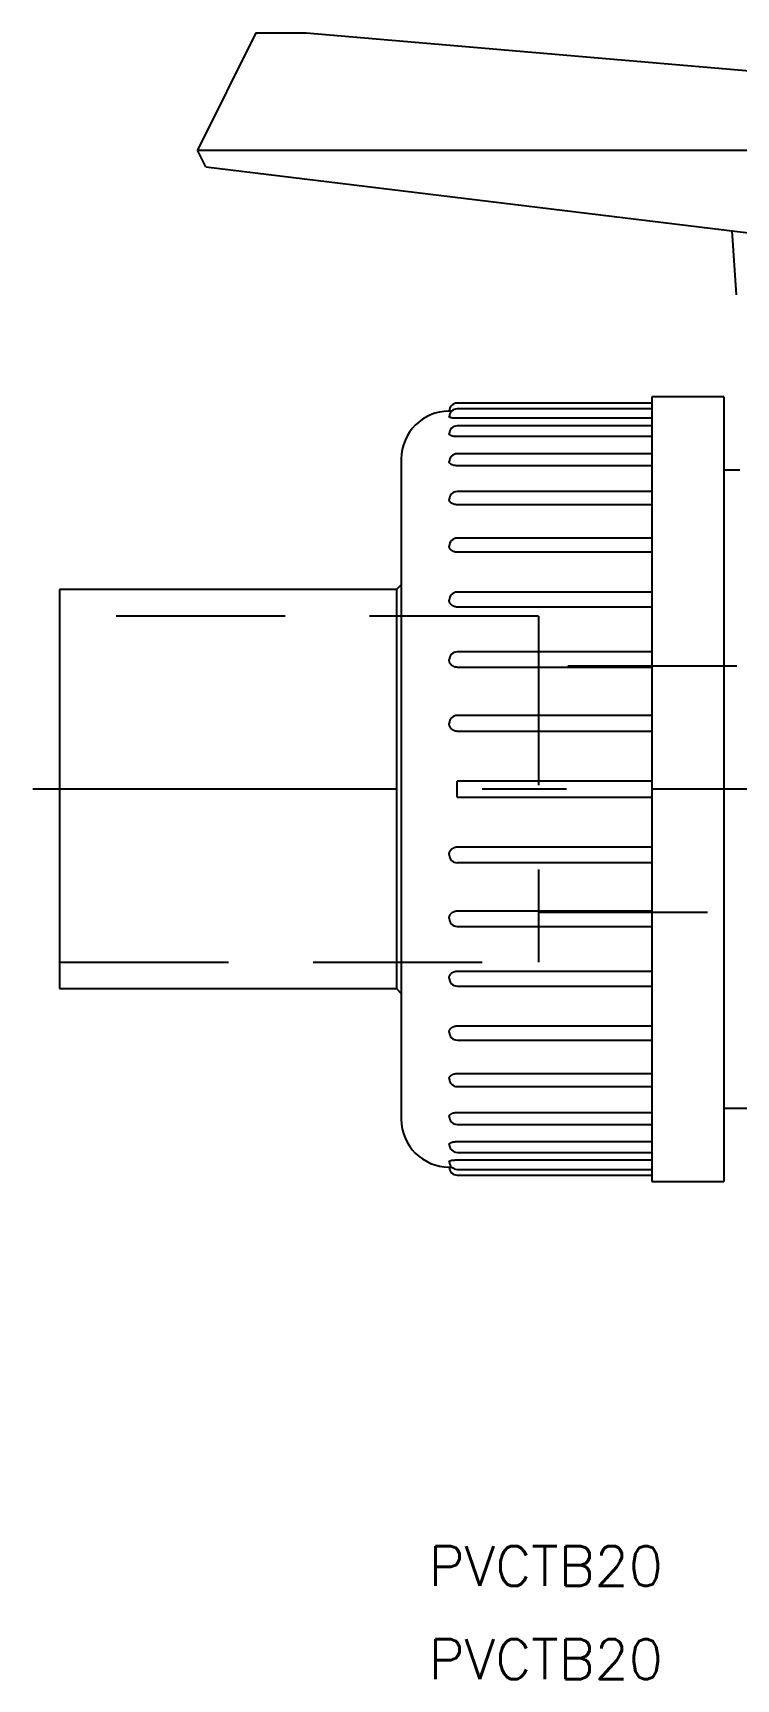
# Model space of a CAD drawing. Extents: x -191 to 31, y -67 to 62.
# Drawn here: x -190.5 to -137.7, y -66.9 to 56.9 of the extents above; entities that cross this region are included whole.
import ezdxf

# ---------------------------------------------------------------- set-up
doc = ezdxf.new("R2010")
doc.units = 0
doc.linetypes.add('CENTER', pattern=[50.8, 31.75, -6.35, 6.35, -6.35])
doc.linetypes.add('DASHED', pattern=[19.05, 12.7, -6.35])
doc.layers.get('0').update_dxf_attribs({"linetype": 'CONTINUOUS'})
doc.layers.add('CENTER', color=1, linetype='CENTER')
doc.styles.get("Standard").update_dxf_attribs({"font": 'txt.shx', "height": 3, "bigfont": 'bigfont.shx'})

msp = doc.modelspace()

# ---------------------------------------------------------------- linework, layer by layer
at = {"color": 7, "linetype": 'CONTINUOUS'}
for p, q in [((-173.74, 56.86), (-178.14, 48.05)), ((-173.74, 56.86), (-169.96, 56.86)), ((-169.96, 56.86), (-126, 53.08)), ((-178.14, 48.05), (-81.14, 48.05)), ((-177.51, 46.79), (-178.14, 48.05)), ((-177.51, 46.79), (-126, 40.53)), ((-137.98, 41.98), (-137.66, 37.17)), ((-143.99, 29.02), (-158.62, 29.02)), ((-143.99, 28.59), (-158.62, 28.59)), ((-143.99, 29.5), (-143.99, -29.5)), ((-138.59, 29.5), (-143.99, 29.5)), ((-138.59, 29.5), (-138.59, -29.5)), ((-159.21, 28.42), (-159.22, 28.42)), ((-159.22, 28.42), (-159.22, 28.42)), ((-159.22, 28.42), (-159.22, 28.42)), ((-159.22, 28.42), (-159.22, 28.42)), ((-159.22, 28.42), (-159.22, 28.42)), ((-159.22, 27.98), (-159.22, 27.99)), ((-159.21, 27.98), (-159.22, 27.98)), ((-159.22, 27.98), (-159.22, 27.98)), ((-159.2, 28.42), (-159.21, 28.42)), ((-159.21, 28.42), (-159.21, 28.42)), ((-159.21, 28.42), (-159.21, 28.42)), ((-159.21, 28.42), (-159.21, 28.42)), ((-159.21, 28.42), (-159.21, 28.42)), ((-159.21, 27.97), (-159.21, 27.98)), ((-159.2, 27.97), (-159.21, 27.97)), ((-159.19, 28.42), (-159.2, 28.42)), ((-159.2, 28.42), (-159.2, 28.42)), ((-159.2, 28.42), (-159.2, 28.42)), ((-159.2, 27.96), (-159.2, 27.97)), ((-159.19, 27.96), (-159.2, 27.96)), ((-159.18, 28.42), (-159.19, 28.42)), ((-159.19, 28.42), (-159.19, 28.42)), ((-159.18, 27.95), (-159.19, 27.96)), ((-159.17, 28.42), (-159.18, 28.42)), ((-159.18, 28.42), (-159.18, 28.42)), ((-159.17, 27.95), (-159.18, 27.95)), ((-159.16, 28.42), (-159.17, 28.42)), ((-159.17, 28.42), (-159.17, 28.42)), ((-159.16, 27.94), (-159.17, 27.95)), ((-159.15, 28.42), (-159.16, 28.42)), ((-159.16, 28.42), (-159.16, 28.42)), ((-159.15, 27.94), (-159.16, 27.94)), ((-159.14, 28.42), (-159.15, 28.42)), ((-159.13, 27.93), (-159.15, 27.94)), ((-159.13, 28.42), (-159.14, 28.42)), ((-159.14, 28.42), (-159.14, 28.42)), ((-159.12, 28.42), (-159.13, 28.42)), ((-159.12, 27.93), (-159.13, 27.93)), ((-159.11, 28.42), (-159.12, 28.42)), ((-159.12, 28.42), (-159.12, 28.42)), ((-159.1, 27.93), (-159.12, 27.93)), ((-159.1, 28.42), (-159.11, 28.42)), ((-159.09, 28.42), (-159.1, 28.42)), ((-159.09, 27.92), (-159.1, 27.93)), ((-159.08, 28.42), (-159.09, 28.42)), ((-159.07, 27.92), (-159.09, 27.92)), ((-159.07, 28.42), (-159.08, 28.42)), ((-159.08, 28.42), (-159.08, 28.42)), ((-159.06, 28.42), (-159.07, 28.42)), ((-159.05, 27.91), (-159.07, 27.92)), ((-159.05, 28.42), (-159.06, 28.42)), ((-159.04, 28.42), (-159.05, 28.42)), ((-159.03, 27.91), (-159.05, 27.91)), ((-159.01, 27.91), (-159.03, 27.91)), ((-158.99, 27.9), (-159.01, 27.91)), ((-158.97, 27.9), (-158.99, 27.9)), ((-158.95, 27.9), (-158.97, 27.9)), ((-158.93, 27.89), (-158.95, 27.9)), ((-158.9, 27.89), (-158.93, 27.89)), ((-158.88, 27.89), (-158.9, 27.89)), ((-158.85, 27.89), (-158.88, 27.89)), ((-158.83, 27.89), (-158.85, 27.89)), ((-158.8, 27.88), (-158.83, 27.89)), ((-158.78, 27.88), (-158.8, 27.88)), ((-158.75, 27.88), (-158.78, 27.88)), ((-158.72, 27.88), (-158.75, 27.88)), ((-158.7, 27.88), (-158.72, 27.88)), ((-158.67, 27.88), (-158.7, 27.88)), ((-158.64, 27.88), (-158.67, 27.88)), ((-158.62, 27.88), (-158.64, 27.88)), ((-143.99, 27.88), (-158.62, 27.88)), ((-143.99, 27.31), (-158.62, 27.31)), ((-159.22, 26.7), (-159.22, 26.71)), ((-159.22, 26.69), (-159.22, 26.7)), ((-159.21, 26.68), (-159.22, 26.69)), ((-159.21, 26.67), (-159.21, 26.68)), ((-159.2, 26.66), (-159.21, 26.67)), ((-159.2, 26.65), (-159.2, 26.66)), ((-159.19, 26.64), (-159.2, 26.65)), ((-159.18, 26.63), (-159.19, 26.64)), ((-159.17, 26.62), (-159.18, 26.63)), ((-159.16, 26.62), (-159.17, 26.62)), ((-159.15, 26.61), (-159.16, 26.62)), ((-159.13, 26.6), (-159.15, 26.61)), ((-159.12, 26.59), (-159.13, 26.6)), ((-159.1, 26.58), (-159.12, 26.59)), ((-159.09, 26.58), (-159.1, 26.58)), ((-159.07, 26.57), (-159.09, 26.58)), ((-159.05, 26.56), (-159.07, 26.57)), ((-159.03, 26.55), (-159.05, 26.56)), ((-159.01, 26.55), (-159.03, 26.55)), ((-158.99, 26.54), (-159.01, 26.55)), ((-158.97, 26.54), (-158.99, 26.54)), ((-158.95, 26.53), (-158.97, 26.54)), ((-158.93, 26.53), (-158.95, 26.53)), ((-158.9, 26.52), (-158.93, 26.53)), ((-158.88, 26.52), (-158.9, 26.52)), ((-158.85, 26.51), (-158.88, 26.52)), ((-158.83, 26.51), (-158.85, 26.51)), ((-158.8, 26.51), (-158.83, 26.51)), ((-158.78, 26.5), (-158.8, 26.51)), ((-158.75, 26.5), (-158.78, 26.5)), ((-158.72, 26.5), (-158.75, 26.5)), ((-158.7, 26.5), (-158.72, 26.5)), ((-158.67, 26.5), (-158.7, 26.5)), ((-158.64, 26.5), (-158.67, 26.5)), ((-158.62, 26.5), (-158.64, 26.5)), ((-143.99, 26.5), (-158.62, 26.5)), ((-162.82, 24.82), (-162.82, -24.82)), ((-143.99, 25.21), (-158.62, 25.21)), ((-159.22, 24.6), (-159.22, 24.61)), ((-159.22, 24.59), (-159.22, 24.6)), ((-159.21, 24.57), (-159.22, 24.59)), ((-159.21, 24.56), (-159.21, 24.57)), ((-159.2, 24.55), (-159.21, 24.56)), ((-159.2, 24.53), (-159.2, 24.55)), ((-159.19, 24.52), (-159.2, 24.53)), ((-159.18, 24.51), (-159.19, 24.52)), ((-159.17, 24.49), (-159.18, 24.51)), ((-159.16, 24.48), (-159.17, 24.49)), ((-159.15, 24.47), (-159.16, 24.48)), ((-159.13, 24.46), (-159.15, 24.47)), ((-159.12, 24.45), (-159.13, 24.46)), ((-159.1, 24.43), (-159.12, 24.45)), ((-159.09, 24.42), (-159.1, 24.43)), ((-159.07, 24.41), (-159.09, 24.42)), ((-159.05, 24.4), (-159.07, 24.41)), ((-159.03, 24.39), (-159.05, 24.4)), ((-159.01, 24.38), (-159.03, 24.39)), ((-158.99, 24.37), (-159.01, 24.38)), ((-158.97, 24.37), (-158.99, 24.37)), ((-158.95, 24.36), (-158.97, 24.37)), ((-158.93, 24.35), (-158.95, 24.36)), ((-158.9, 24.34), (-158.93, 24.35)), ((-158.88, 24.34), (-158.9, 24.34)), ((-158.85, 24.33), (-158.88, 24.34)), ((-158.83, 24.33), (-158.85, 24.33)), ((-158.8, 24.32), (-158.83, 24.33)), ((-158.78, 24.32), (-158.8, 24.32)), ((-158.75, 24.32), (-158.78, 24.32)), ((-158.72, 24.31), (-158.75, 24.32)), ((-158.7, 24.31), (-158.72, 24.31)), ((-158.67, 24.31), (-158.7, 24.31)), ((-158.64, 24.31), (-158.67, 24.31)), ((-158.62, 24.31), (-158.64, 24.31)), ((-143.99, 24.31), (-158.62, 24.31)), ((-137.39, 23.98), (-138.59, 23.98)), ((-143.99, 22.37), (-158.62, 22.37)), ((-159.22, 21.75), (-159.22, 21.77)), ((-159.22, 21.74), (-159.22, 21.75)), ((-159.21, 21.72), (-159.22, 21.74)), ((-159.21, 21.7), (-159.21, 21.72)), ((-159.2, 21.69), (-159.21, 21.7)), ((-159.2, 21.67), (-159.2, 21.69)), ((-159.19, 21.65), (-159.2, 21.67)), ((-159.18, 21.63), (-159.19, 21.65)), ((-159.17, 21.62), (-159.18, 21.63)), ((-159.16, 21.6), (-159.17, 21.62)), ((-159.15, 21.59), (-159.16, 21.6)), ((-159.13, 21.57), (-159.15, 21.59)), ((-159.12, 21.56), (-159.13, 21.57)), ((-159.1, 21.54), (-159.12, 21.56)), ((-159.09, 21.53), (-159.1, 21.54)), ((-159.07, 21.51), (-159.09, 21.53)), ((-159.05, 21.5), (-159.07, 21.51)), ((-159.03, 21.49), (-159.05, 21.5)), ((-159.01, 21.48), (-159.03, 21.49)), ((-158.99, 21.47), (-159.01, 21.48)), ((-158.97, 21.46), (-158.99, 21.47)), ((-158.95, 21.45), (-158.97, 21.46)), ((-158.93, 21.44), (-158.95, 21.45)), ((-158.9, 21.43), (-158.93, 21.44)), ((-158.88, 21.42), (-158.9, 21.43)), ((-158.85, 21.41), (-158.88, 21.42)), ((-158.83, 21.41), (-158.85, 21.41)), ((-158.8, 21.4), (-158.83, 21.41)), ((-158.78, 21.4), (-158.8, 21.4)), ((-158.75, 21.39), (-158.78, 21.4)), ((-158.72, 21.39), (-158.75, 21.39)), ((-158.7, 21.38), (-158.72, 21.39)), ((-158.67, 21.38), (-158.7, 21.38)), ((-158.64, 21.38), (-158.67, 21.38)), ((-158.62, 21.38), (-158.64, 21.38)), ((-143.99, 21.38), (-158.62, 21.38)), ((-143.99, 18.87), (-158.62, 18.87)), ((-159.22, 18.25), (-159.22, 18.27)), ((-159.22, 18.23), (-159.22, 18.25)), ((-159.21, 18.21), (-159.22, 18.23)), ((-159.21, 18.19), (-159.21, 18.21)), ((-159.2, 18.17), (-159.21, 18.19)), ((-159.2, 18.15), (-159.2, 18.17)), ((-159.19, 18.13), (-159.2, 18.15)), ((-159.18, 18.11), (-159.19, 18.13)), ((-159.17, 18.09), (-159.18, 18.11)), ((-159.16, 18.07), (-159.17, 18.09)), ((-159.15, 18.05), (-159.16, 18.07)), ((-159.13, 18.03), (-159.15, 18.05)), ((-159.12, 18.01), (-159.13, 18.03)), ((-159.1, 18), (-159.12, 18.01)), ((-159.09, 17.98), (-159.1, 18)), ((-159.07, 17.96), (-159.09, 17.98)), ((-159.05, 17.95), (-159.07, 17.96)), ((-159.03, 17.93), (-159.05, 17.95)), ((-159.01, 17.92), (-159.03, 17.93)), ((-158.99, 17.91), (-159.01, 17.92)), ((-158.97, 17.89), (-158.99, 17.91)), ((-158.95, 17.88), (-158.97, 17.89)), ((-158.93, 17.87), (-158.95, 17.88)), ((-158.9, 17.86), (-158.93, 17.87)), ((-158.88, 17.85), (-158.9, 17.86)), ((-158.85, 17.84), (-158.88, 17.85)), ((-158.83, 17.83), (-158.85, 17.84)), ((-158.8, 17.83), (-158.83, 17.83)), ((-158.78, 17.82), (-158.8, 17.83)), ((-158.75, 17.82), (-158.78, 17.82)), ((-158.72, 17.81), (-158.75, 17.82)), ((-158.7, 17.81), (-158.72, 17.81)), ((-158.67, 17.81), (-158.7, 17.81)), ((-158.64, 17.81), (-158.67, 17.81)), ((-158.62, 17.81), (-158.64, 17.81)), ((-143.99, 17.81), (-158.62, 17.81)), ((-188.5, 15), (-188.5, -15)), ((-163.17, 15), (-188.5, 15)), ((-162.82, 15.36), (-163.17, 15)), ((-163.17, 15), (-163.17, -15)), ((-159.22, 14.19), (-159.22, 14.21)), ((-159.22, 14.16), (-159.22, 14.19)), ((-159.21, 14.14), (-159.22, 14.16)), ((-159.21, 14.12), (-159.21, 14.14)), ((-159.2, 14.09), (-159.21, 14.12)), ((-159.2, 14.07), (-159.2, 14.09)), ((-159.19, 14.05), (-159.2, 14.07)), ((-159.18, 14.03), (-159.19, 14.05)), ((-159.17, 14), (-159.18, 14.03)), ((-159.16, 13.98), (-159.17, 14)), ((-159.15, 13.96), (-159.16, 13.98)), ((-159.13, 13.94), (-159.15, 13.96)), ((-159.12, 13.92), (-159.13, 13.94)), ((-159.1, 13.9), (-159.12, 13.92)), ((-159.09, 13.88), (-159.1, 13.9)), ((-159.07, 13.87), (-159.09, 13.88)), ((-159.05, 13.85), (-159.07, 13.87)), ((-159.03, 13.83), (-159.05, 13.85)), ((-159.01, 13.82), (-159.03, 13.83)), ((-158.99, 13.8), (-159.01, 13.82)), ((-158.97, 13.79), (-158.99, 13.8)), ((-158.95, 13.77), (-158.97, 13.79)), ((-158.93, 13.76), (-158.95, 13.77)), ((-158.9, 13.75), (-158.93, 13.76)), ((-158.88, 13.74), (-158.9, 13.75)), ((-158.85, 13.73), (-158.88, 13.74)), ((-158.83, 13.72), (-158.85, 13.73)), ((-158.8, 13.71), (-158.83, 13.72)), ((-158.78, 13.71), (-158.8, 13.71)), ((-158.75, 13.7), (-158.78, 13.71)), ((-158.72, 13.7), (-158.75, 13.7)), ((-158.7, 13.69), (-158.72, 13.7)), ((-158.67, 13.69), (-158.7, 13.69)), ((-158.64, 13.69), (-158.67, 13.69)), ((-158.62, 13.69), (-158.64, 13.69)), ((-143.99, 14.81), (-158.62, 14.81)), ((-143.99, 13.69), (-158.62, 13.69)), ((-143.99, 10.32), (-158.62, 10.32)), ((-159.22, 9.7), (-159.22, 9.72)), ((-159.22, 9.67), (-159.22, 9.7)), ((-159.21, 9.65), (-159.22, 9.67)), ((-159.21, 9.62), (-159.21, 9.65)), ((-159.2, 9.6), (-159.21, 9.62)), ((-159.2, 9.57), (-159.2, 9.6)), ((-159.19, 9.54), (-159.2, 9.57)), ((-159.18, 9.52), (-159.19, 9.54)), ((-159.17, 9.5), (-159.18, 9.52)), ((-159.16, 9.47), (-159.17, 9.5)), ((-159.15, 9.45), (-159.16, 9.47)), ((-159.13, 9.43), (-159.15, 9.45)), ((-159.12, 9.41), (-159.13, 9.43)), ((-159.1, 9.39), (-159.12, 9.41)), ((-159.09, 9.37), (-159.1, 9.39)), ((-159.07, 9.35), (-159.09, 9.37)), ((-159.05, 9.33), (-159.07, 9.35)), ((-159.03, 9.31), (-159.05, 9.33)), ((-159.01, 9.29), (-159.03, 9.31)), ((-158.99, 9.28), (-159.01, 9.29)), ((-158.97, 9.26), (-158.99, 9.28)), ((-158.95, 9.25), (-158.97, 9.26)), ((-158.93, 9.24), (-158.95, 9.25)), ((-158.9, 9.22), (-158.93, 9.24)), ((-158.88, 9.21), (-158.9, 9.22)), ((-158.85, 9.2), (-158.88, 9.21)), ((-158.83, 9.19), (-158.85, 9.2)), ((-158.8, 9.18), (-158.83, 9.19)), ((-158.78, 9.17), (-158.8, 9.18)), ((-158.75, 9.17), (-158.78, 9.17)), ((-158.72, 9.16), (-158.75, 9.17)), ((-158.7, 9.16), (-158.72, 9.16)), ((-158.67, 9.16), (-158.7, 9.16)), ((-158.64, 9.16), (-158.67, 9.16)), ((-158.62, 9.15), (-158.64, 9.16)), ((-143.99, 9.15), (-158.62, 9.15)), ((-143.99, 5.53), (-158.62, 5.53)), ((-159.22, 4.91), (-159.22, 4.94)), ((-159.22, 4.88), (-159.22, 4.91)), ((-159.21, 4.86), (-159.22, 4.88)), ((-159.21, 4.83), (-159.21, 4.86)), ((-159.2, 4.8), (-159.21, 4.83)), ((-159.2, 4.78), (-159.2, 4.8)), ((-159.19, 4.75), (-159.2, 4.78)), ((-159.18, 4.73), (-159.19, 4.75)), ((-159.17, 4.7), (-159.18, 4.73)), ((-159.16, 4.68), (-159.17, 4.7)), ((-159.15, 4.65), (-159.16, 4.68)), ((-159.13, 4.63), (-159.15, 4.65)), ((-159.12, 4.61), (-159.13, 4.63)), ((-159.1, 4.59), (-159.12, 4.61)), ((-159.09, 4.57), (-159.1, 4.59)), ((-159.07, 4.54), (-159.09, 4.57)), ((-159.05, 4.52), (-159.07, 4.54)), ((-159.03, 4.51), (-159.05, 4.52)), ((-159.01, 4.49), (-159.03, 4.51)), ((-158.99, 4.47), (-159.01, 4.49)), ((-158.97, 4.46), (-158.99, 4.47)), ((-158.95, 4.44), (-158.97, 4.46)), ((-158.93, 4.43), (-158.95, 4.44)), ((-158.9, 4.41), (-158.93, 4.43)), ((-158.88, 4.4), (-158.9, 4.41)), ((-158.85, 4.39), (-158.88, 4.4)), ((-158.83, 4.38), (-158.85, 4.39)), ((-158.8, 4.37), (-158.83, 4.38)), ((-158.78, 4.36), (-158.8, 4.37)), ((-158.75, 4.36), (-158.78, 4.36)), ((-158.72, 4.35), (-158.75, 4.36)), ((-158.7, 4.35), (-158.72, 4.35)), ((-158.67, 4.35), (-158.7, 4.35)), ((-158.64, 4.34), (-158.67, 4.35)), ((-158.62, 4.34), (-158.64, 4.34)), ((-143.99, 4.34), (-158.62, 4.34)), ((-143.99, 0.6), (-158.62, 0.6)), ((-158.62, -0.6), (-158.62, 0.6)), ((-158.62, -0.6), (-143.99, -0.6)), ((-159.22, -4.88), (-159.21, -4.86)), ((-159.22, -4.91), (-159.22, -4.88)), ((-159.22, -4.94), (-159.22, -4.91)), ((-159.21, -4.83), (-159.2, -4.8)), ((-159.21, -4.86), (-159.21, -4.83)), ((-159.2, -4.78), (-159.19, -4.75)), ((-159.2, -4.8), (-159.2, -4.78)), ((-159.19, -4.75), (-159.18, -4.73)), ((-159.18, -4.73), (-159.17, -4.7)), ((-159.17, -4.7), (-159.16, -4.68)), ((-159.16, -4.68), (-159.15, -4.65)), ((-159.15, -4.65), (-159.13, -4.63)), ((-159.13, -4.63), (-159.12, -4.61)), ((-159.12, -4.61), (-159.1, -4.59)), ((-159.1, -4.59), (-159.09, -4.57)), ((-159.09, -4.57), (-159.07, -4.54)), ((-159.07, -4.54), (-159.05, -4.52)), ((-159.05, -4.52), (-159.03, -4.51)), ((-159.03, -4.51), (-159.01, -4.49)), ((-159.01, -4.49), (-158.99, -4.47)), ((-158.99, -4.47), (-158.97, -4.46)), ((-158.97, -4.46), (-158.95, -4.44)), ((-158.95, -4.44), (-158.93, -4.43)), ((-158.93, -4.43), (-158.9, -4.41)), ((-158.9, -4.41), (-158.88, -4.4)), ((-158.88, -4.4), (-158.85, -4.39)), ((-158.85, -4.39), (-158.83, -4.38)), ((-158.83, -4.38), (-158.8, -4.37)), ((-158.8, -4.37), (-158.78, -4.36)), ((-158.78, -4.36), (-158.75, -4.36)), ((-158.75, -4.36), (-158.72, -4.35)), ((-158.72, -4.35), (-158.7, -4.35)), ((-158.7, -4.35), (-158.67, -4.35)), ((-158.67, -4.35), (-158.64, -4.34)), ((-158.64, -4.34), (-158.62, -4.34)), ((-158.62, -4.34), (-143.99, -4.34)), ((-158.62, -5.53), (-143.99, -5.53)), ((-159.22, -9.67), (-159.21, -9.65)), ((-159.22, -9.7), (-159.22, -9.67)), ((-159.22, -9.72), (-159.22, -9.7)), ((-159.21, -9.62), (-159.2, -9.6)), ((-159.21, -9.65), (-159.21, -9.62)), ((-159.2, -9.57), (-159.19, -9.54)), ((-159.2, -9.6), (-159.2, -9.57)), ((-159.19, -9.54), (-159.18, -9.52)), ((-159.18, -9.52), (-159.17, -9.5)), ((-159.17, -9.5), (-159.16, -9.47)), ((-159.16, -9.47), (-159.15, -9.45)), ((-159.15, -9.45), (-159.13, -9.43)), ((-159.13, -9.43), (-159.12, -9.41)), ((-159.12, -9.41), (-159.1, -9.39)), ((-159.1, -9.39), (-159.09, -9.37)), ((-159.09, -9.37), (-159.07, -9.35)), ((-159.07, -9.35), (-159.05, -9.33)), ((-159.05, -9.33), (-159.03, -9.31)), ((-159.03, -9.31), (-159.01, -9.29)), ((-159.01, -9.29), (-158.99, -9.28)), ((-158.99, -9.28), (-158.97, -9.26)), ((-158.97, -9.26), (-158.95, -9.25)), ((-158.95, -9.25), (-158.93, -9.24)), ((-158.93, -9.24), (-158.9, -9.22)), ((-158.9, -9.22), (-158.88, -9.21)), ((-158.88, -9.21), (-158.85, -9.2)), ((-158.85, -9.2), (-158.83, -9.19)), ((-158.83, -9.19), (-158.8, -9.18)), ((-158.8, -9.18), (-158.78, -9.17)), ((-158.78, -9.17), (-158.75, -9.17)), ((-158.75, -9.17), (-158.72, -9.16)), ((-158.72, -9.16), (-158.7, -9.16)), ((-158.7, -9.16), (-158.67, -9.16)), ((-158.67, -9.16), (-158.64, -9.16)), ((-158.64, -9.16), (-158.62, -9.15)), ((-158.62, -9.15), (-143.99, -9.15)), ((-158.62, -10.32), (-143.99, -10.32)), ((-159.22, -14.16), (-159.21, -14.14)), ((-159.22, -14.19), (-159.22, -14.16)), ((-159.22, -14.21), (-159.22, -14.19)), ((-159.21, -14.12), (-159.2, -14.09)), ((-159.21, -14.14), (-159.21, -14.12)), ((-159.2, -14.07), (-159.19, -14.05)), ((-159.2, -14.09), (-159.2, -14.07)), ((-159.19, -14.05), (-159.18, -14.03)), ((-159.18, -14.03), (-159.17, -14)), ((-159.17, -14), (-159.16, -13.98)), ((-159.16, -13.98), (-159.15, -13.96)), ((-159.15, -13.96), (-159.13, -13.94)), ((-159.13, -13.94), (-159.12, -13.92)), ((-159.12, -13.92), (-159.1, -13.9)), ((-159.1, -13.9), (-159.09, -13.88)), ((-159.09, -13.88), (-159.07, -13.87)), ((-159.07, -13.87), (-159.05, -13.85)), ((-159.05, -13.85), (-159.03, -13.83)), ((-159.03, -13.83), (-159.01, -13.82)), ((-159.01, -13.82), (-158.99, -13.8)), ((-158.99, -13.8), (-158.97, -13.79)), ((-158.97, -13.79), (-158.95, -13.77)), ((-158.95, -13.77), (-158.93, -13.76)), ((-158.93, -13.76), (-158.9, -13.75)), ((-158.9, -13.75), (-158.88, -13.74)), ((-158.88, -13.74), (-158.85, -13.73)), ((-158.85, -13.73), (-158.83, -13.72)), ((-158.83, -13.72), (-158.8, -13.71)), ((-158.8, -13.71), (-158.78, -13.71)), ((-158.78, -13.71), (-158.75, -13.7)), ((-158.75, -13.7), (-158.72, -13.7)), ((-158.72, -13.7), (-158.7, -13.69)), ((-158.7, -13.69), (-158.67, -13.69)), ((-158.67, -13.69), (-158.64, -13.69)), ((-158.64, -13.69), (-158.62, -13.69)), ((-158.62, -13.69), (-143.99, -13.69)), ((-158.62, -14.81), (-143.99, -14.81)), ((-188.5, -15), (-163.17, -15)), ((-163.17, -15), (-162.82, -15.36)), ((-159.22, -18.23), (-159.21, -18.21)), ((-159.22, -18.25), (-159.22, -18.23)), ((-159.22, -18.27), (-159.22, -18.25)), ((-159.21, -18.19), (-159.2, -18.17)), ((-159.21, -18.21), (-159.21, -18.19)), ((-159.2, -18.15), (-159.19, -18.13)), ((-159.2, -18.17), (-159.2, -18.15)), ((-159.19, -18.13), (-159.18, -18.11)), ((-159.18, -18.11), (-159.17, -18.09)), ((-159.17, -18.09), (-159.16, -18.07)), ((-159.16, -18.07), (-159.15, -18.05)), ((-159.15, -18.05), (-159.13, -18.03)), ((-159.13, -18.03), (-159.12, -18.01)), ((-159.12, -18.01), (-159.1, -18)), ((-159.1, -18), (-159.09, -17.98)), ((-159.09, -17.98), (-159.07, -17.96)), ((-159.07, -17.96), (-159.05, -17.95)), ((-159.05, -17.95), (-159.03, -17.93)), ((-159.03, -17.93), (-159.01, -17.92)), ((-159.01, -17.92), (-158.99, -17.91)), ((-158.99, -17.91), (-158.97, -17.89)), ((-158.97, -17.89), (-158.95, -17.88)), ((-158.95, -17.88), (-158.93, -17.87)), ((-158.93, -17.87), (-158.9, -17.86)), ((-158.9, -17.86), (-158.88, -17.85)), ((-158.88, -17.85), (-158.85, -17.84)), ((-158.85, -17.84), (-158.83, -17.83)), ((-158.83, -17.83), (-158.8, -17.83)), ((-158.8, -17.83), (-158.78, -17.82)), ((-158.78, -17.82), (-158.75, -17.82)), ((-158.75, -17.82), (-158.72, -17.81)), ((-158.72, -17.81), (-158.7, -17.81)), ((-158.7, -17.81), (-158.67, -17.81)), ((-158.67, -17.81), (-158.64, -17.81)), ((-158.64, -17.81), (-158.62, -17.81)), ((-158.62, -17.81), (-143.99, -17.81)), ((-158.62, -18.87), (-143.99, -18.87)), ((-159.22, -21.74), (-159.21, -21.72)), ((-159.22, -21.75), (-159.22, -21.74)), ((-159.22, -21.77), (-159.22, -21.75)), ((-159.21, -21.7), (-159.2, -21.69)), ((-159.21, -21.72), (-159.21, -21.7)), ((-159.2, -21.67), (-159.19, -21.65)), ((-159.2, -21.69), (-159.2, -21.67)), ((-159.19, -21.65), (-159.18, -21.63)), ((-159.18, -21.63), (-159.17, -21.62)), ((-159.17, -21.62), (-159.16, -21.6)), ((-159.16, -21.6), (-159.15, -21.59)), ((-159.15, -21.59), (-159.13, -21.57)), ((-159.13, -21.57), (-159.12, -21.56)), ((-159.12, -21.56), (-159.1, -21.54)), ((-159.1, -21.54), (-159.09, -21.53)), ((-159.09, -21.53), (-159.07, -21.51)), ((-159.07, -21.51), (-159.05, -21.5)), ((-159.05, -21.5), (-159.03, -21.49)), ((-159.03, -21.49), (-159.01, -21.48)), ((-159.01, -21.48), (-158.99, -21.47)), ((-158.99, -21.47), (-158.97, -21.46)), ((-158.97, -21.46), (-158.95, -21.45)), ((-158.95, -21.45), (-158.93, -21.44)), ((-158.93, -21.44), (-158.9, -21.43)), ((-158.9, -21.43), (-158.88, -21.42)), ((-158.88, -21.42), (-158.85, -21.41)), ((-158.85, -21.41), (-158.83, -21.41)), ((-158.83, -21.41), (-158.8, -21.4)), ((-158.8, -21.4), (-158.78, -21.4)), ((-158.78, -21.4), (-158.75, -21.39)), ((-158.75, -21.39), (-158.72, -21.39)), ((-158.72, -21.39), (-158.7, -21.38)), ((-158.7, -21.38), (-158.67, -21.38)), ((-158.67, -21.38), (-158.64, -21.38)), ((-158.64, -21.38), (-158.62, -21.38)), ((-158.62, -21.38), (-143.99, -21.38)), ((-158.62, -22.37), (-143.99, -22.37)), ((-159.22, -24.59), (-159.21, -24.57)), ((-159.22, -24.6), (-159.22, -24.59)), ((-159.22, -24.61), (-159.22, -24.6)), ((-159.21, -24.56), (-159.2, -24.55)), ((-159.21, -24.57), (-159.21, -24.56)), ((-159.2, -24.53), (-159.19, -24.52)), ((-159.2, -24.55), (-159.2, -24.53)), ((-159.19, -24.52), (-159.18, -24.51)), ((-159.18, -24.51), (-159.17, -24.49)), ((-159.17, -24.49), (-159.16, -24.48)), ((-159.16, -24.48), (-159.15, -24.47)), ((-159.15, -24.47), (-159.13, -24.46)), ((-159.13, -24.46), (-159.12, -24.45)), ((-159.12, -24.45), (-159.1, -24.43)), ((-159.1, -24.43), (-159.09, -24.42)), ((-159.09, -24.42), (-159.07, -24.41)), ((-159.07, -24.41), (-159.05, -24.4)), ((-159.05, -24.4), (-159.03, -24.39)), ((-159.03, -24.39), (-159.01, -24.38)), ((-159.01, -24.38), (-158.99, -24.37)), ((-158.99, -24.37), (-158.97, -24.37)), ((-158.97, -24.37), (-158.95, -24.36)), ((-158.95, -24.36), (-158.93, -24.35)), ((-158.93, -24.35), (-158.9, -24.34)), ((-158.9, -24.34), (-158.88, -24.34)), ((-158.88, -24.34), (-158.85, -24.33)), ((-158.85, -24.33), (-158.83, -24.33)), ((-158.83, -24.33), (-158.8, -24.32)), ((-158.8, -24.32), (-158.78, -24.32)), ((-158.78, -24.32), (-158.75, -24.32)), ((-158.75, -24.32), (-158.72, -24.31)), ((-158.72, -24.31), (-158.7, -24.31)), ((-158.7, -24.31), (-158.67, -24.31)), ((-158.67, -24.31), (-158.64, -24.31)), ((-158.64, -24.31), (-158.62, -24.31)), ((-158.62, -24.31), (-143.99, -24.31)), ((-138.59, -23.98), (-113.41, -23.98)), ((-158.62, -25.21), (-143.99, -25.21)), ((-159.22, -26.69), (-159.21, -26.68)), ((-159.22, -26.7), (-159.22, -26.69)), ((-159.22, -26.71), (-159.22, -26.7)), ((-159.21, -26.67), (-159.2, -26.66)), ((-159.21, -26.68), (-159.21, -26.67)), ((-159.2, -26.65), (-159.19, -26.64)), ((-159.2, -26.66), (-159.2, -26.65)), ((-159.19, -26.64), (-159.18, -26.63)), ((-159.18, -26.63), (-159.17, -26.62)), ((-159.17, -26.62), (-159.16, -26.62)), ((-159.16, -26.62), (-159.15, -26.61)), ((-159.15, -26.61), (-159.13, -26.6)), ((-159.13, -26.6), (-159.12, -26.59)), ((-159.12, -26.59), (-159.1, -26.58)), ((-159.1, -26.58), (-159.09, -26.58)), ((-159.09, -26.58), (-159.07, -26.57)), ((-159.07, -26.57), (-159.05, -26.56)), ((-159.05, -26.56), (-159.03, -26.55)), ((-159.03, -26.55), (-159.01, -26.55)), ((-159.01, -26.55), (-158.99, -26.54)), ((-158.99, -26.54), (-158.97, -26.54)), ((-158.97, -26.54), (-158.95, -26.53)), ((-158.95, -26.53), (-158.93, -26.53)), ((-158.93, -26.53), (-158.9, -26.52)), ((-158.9, -26.52), (-158.88, -26.52)), ((-158.88, -26.52), (-158.85, -26.51)), ((-158.85, -26.51), (-158.83, -26.51)), ((-158.83, -26.51), (-158.8, -26.51)), ((-158.8, -26.51), (-158.78, -26.5)), ((-158.78, -26.5), (-158.75, -26.5)), ((-158.75, -26.5), (-158.72, -26.5)), ((-158.72, -26.5), (-158.7, -26.5)), ((-158.7, -26.5), (-158.67, -26.5)), ((-158.67, -26.5), (-158.64, -26.5)), ((-158.64, -26.5), (-158.62, -26.5)), ((-158.62, -26.5), (-143.99, -26.5)), ((-159.22, -27.99), (-159.22, -27.98)), ((-159.22, -27.98), (-159.22, -27.98)), ((-159.22, -27.98), (-159.21, -27.98)), ((-159.22, -28.42), (-159.22, -28.42)), ((-159.22, -28.42), (-159.22, -28.42)), ((-159.22, -28.42), (-159.22, -28.42)), ((-159.22, -28.42), (-159.22, -28.42)), ((-159.22, -28.42), (-159.21, -28.42)), ((-159.21, -27.98), (-159.21, -27.97)), ((-159.21, -27.97), (-159.2, -27.97)), ((-159.21, -28.42), (-159.21, -28.42)), ((-159.21, -28.42), (-159.21, -28.42)), ((-159.21, -28.42), (-159.21, -28.42)), ((-159.21, -28.42), (-159.21, -28.42)), ((-159.21, -28.42), (-159.2, -28.42)), ((-159.2, -27.97), (-159.2, -27.96)), ((-159.2, -27.96), (-159.19, -27.96)), ((-159.2, -28.42), (-159.2, -28.42)), ((-159.2, -28.42), (-159.2, -28.42)), ((-159.2, -28.42), (-159.19, -28.42)), ((-159.19, -27.96), (-159.18, -27.95)), ((-159.19, -28.42), (-159.19, -28.42)), ((-159.19, -28.42), (-159.18, -28.42)), ((-159.18, -27.95), (-159.17, -27.95)), ((-159.18, -28.42), (-159.18, -28.42)), ((-159.18, -28.42), (-159.17, -28.42)), ((-159.17, -27.95), (-159.16, -27.94)), ((-159.17, -28.42), (-159.17, -28.42)), ((-159.17, -28.42), (-159.16, -28.42)), ((-159.16, -27.94), (-159.15, -27.94)), ((-159.16, -28.42), (-159.16, -28.42)), ((-159.16, -28.42), (-159.15, -28.42)), ((-159.15, -27.94), (-159.13, -27.93)), ((-159.15, -28.42), (-159.14, -28.42)), ((-159.14, -28.42), (-159.14, -28.42)), ((-159.14, -28.42), (-159.13, -28.42)), ((-159.13, -27.93), (-159.12, -27.93)), ((-159.13, -28.42), (-159.12, -28.42)), ((-159.12, -27.93), (-159.1, -27.93)), ((-159.12, -28.42), (-159.12, -28.42)), ((-159.12, -28.42), (-159.11, -28.42)), ((-159.11, -28.42), (-159.1, -28.42)), ((-159.1, -27.93), (-159.09, -27.92)), ((-159.1, -28.42), (-159.09, -28.42)), ((-159.09, -27.92), (-159.07, -27.92)), ((-159.09, -28.42), (-159.08, -28.42)), ((-159.08, -28.42), (-159.08, -28.42)), ((-159.08, -28.42), (-159.07, -28.42)), ((-159.07, -27.92), (-159.05, -27.91)), ((-159.07, -28.42), (-159.06, -28.42)), ((-159.06, -28.42), (-159.05, -28.42)), ((-159.05, -27.91), (-159.03, -27.91)), ((-159.05, -28.42), (-159.04, -28.42)), ((-159.03, -27.91), (-159.01, -27.91)), ((-159.01, -27.91), (-158.99, -27.9)), ((-158.99, -27.9), (-158.97, -27.9)), ((-158.97, -27.9), (-158.95, -27.9)), ((-158.95, -27.9), (-158.93, -27.89)), ((-158.93, -27.89), (-158.9, -27.89)), ((-158.9, -27.89), (-158.88, -27.89)), ((-158.88, -27.89), (-158.85, -27.89)), ((-158.85, -27.89), (-158.83, -27.89)), ((-158.83, -27.89), (-158.8, -27.88)), ((-158.8, -27.88), (-158.78, -27.88)), ((-158.78, -27.88), (-158.75, -27.88)), ((-158.75, -27.88), (-158.72, -27.88)), ((-158.72, -27.88), (-158.7, -27.88)), ((-158.7, -27.88), (-158.67, -27.88)), ((-158.67, -27.88), (-158.64, -27.88)), ((-158.64, -27.88), (-158.62, -27.88)), ((-158.62, -27.31), (-143.99, -27.31)), ((-158.62, -27.88), (-143.99, -27.88)), ((-158.62, -28.59), (-143.99, -28.59)), ((-158.62, -29.02), (-143.99, -29.02)), ((-143.99, -29.5), (-138.59, -29.5))]:
    msp.add_line(p, q, dxfattribs=at)
at = {"color": 3, "linetype": 'DASHED'}
for p, q in [((-152.5, 13), (-188.5, 13)), ((-152.5, 13), (-152.5, -13)), ((-99.5, 9.25), (-152.5, 9.25)), ((-152.5, -9.26), (-99.5, -9.26)), ((-188.5, -13), (-152.5, -13))]:
    msp.add_line(p, q, dxfattribs=at)
at = {"color": 7, "linetype": 'CONTINUOUS'}
for centre, radius, start, end in [((-158.62, 28.42), 0.6, 90, 180), ((-158.62, 27.99), 0.6, 90, 180), ((-159.22, 24.82), 3.6, 90, 180), ((-158.62, 26.71), 0.6, 90, 180), ((-158.62, 24.61), 0.6, 90, 180), ((-158.62, 21.77), 0.6, 90, 180), ((-158.62, 18.27), 0.6, 90, 180), ((-158.62, 14.21), 0.6, 90, 180), ((-158.62, 9.72), 0.6, 90, 180), ((-158.62, 4.94), 0.6, 90, 180), ((-158.62, -4.94), 0.6, 180, 270), ((-158.62, -9.72), 0.6, 180, 270), ((-158.62, -14.21), 0.6, 180, 270), ((-158.62, -18.27), 0.6, 180, 270), ((-158.62, -21.77), 0.6, 180, 270), ((-158.62, -24.61), 0.6, 180, 270), ((-159.22, -24.82), 3.6, 180, 270), ((-158.62, -26.71), 0.6, 180, 270), ((-158.62, -27.99), 0.6, 180, 270), ((-158.62, -28.42), 0.6, 180, 270)]:
    msp.add_arc(centre, radius, start, end, dxfattribs=at)
at = {"layer": 'CENTER', "color": 1, "linetype": 'CENTER'}
msp.add_line((-61.5, 0), (-190.5, 0), dxfattribs=at)

# ---------------------------------------------------------------- texts
at = {"color": 7, "linetype": 'CONTINUOUS'}
for p in [(-160.77, -59.91), (-160.77, -66.91)]:
    msp.add_text('PVCTB20', height=3, dxfattribs=at).set_placement(p)

doc.saveas('drawing.dxf')
